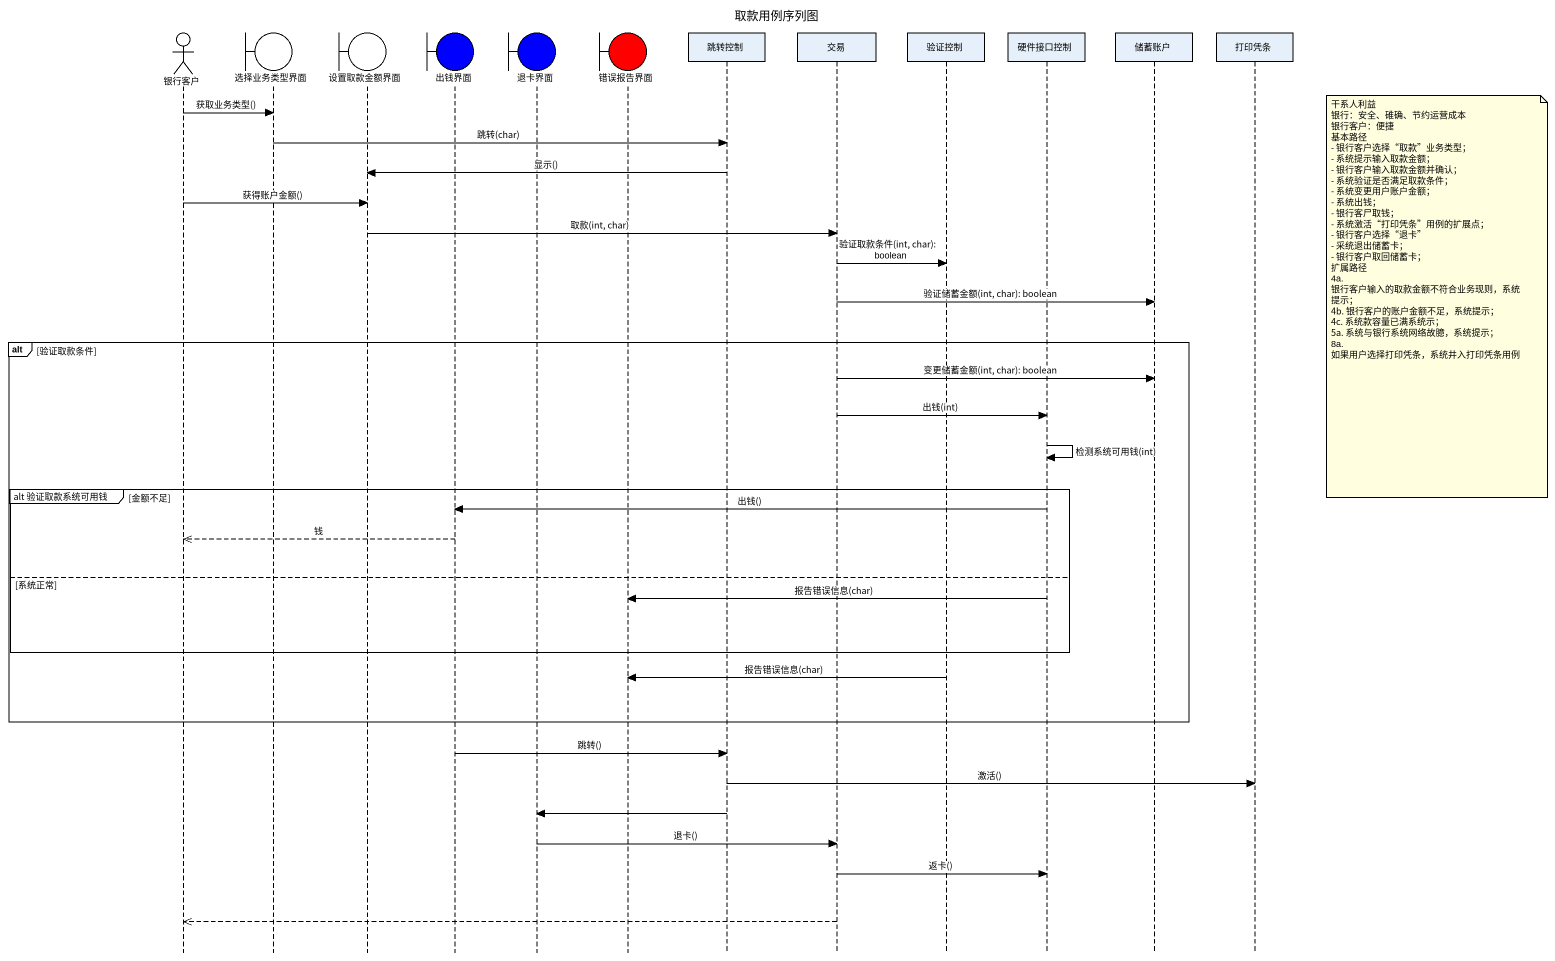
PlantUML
@startuml
title 取款用例序列图
hide footbox
actor 银行客户
boundary 选择业务类型界面
boundary 设置取款金额界面
boundary 出钱界面 #0000FF
boundary 退卡界面 #0000FF
boundary 错误报告界面 #FF0000
participant 跳转控制
participant 交易
participant 验证控制
participant 硬件接口控制
participant 储蓄账户
participant 打印凭条

银行客户 -> 选择业务类型界面 : 获取业务类型()
选择业务类型界面 -> 跳转控制 : 跳转(char)
跳转控制 -> 设置取款金额界面 : 显示()
银行客户 -> 设置取款金额界面 : 获得账户金额()
设置取款金额界面 -> 交易 : 取款(int, char)
交易 -> 验证控制 : 验证取款条件(int, char): boolean
note right of 打印凭条
  干系人利益
  银行：安全、碓确、节约运营成本
  银行客户：便捷
  基本路径
  - 银行客户选择“取款”业务类型；
  - 系统提示输入取款金额；
  - 银行客户输入取款金额并确认；
  - 系统验证是否满足取款条件；
  - 系统变更用户账户金额；
  - 系统出钱；
  - 银行客尸取钱；
  - 系统激活“打印凭条”用例的扩展点；
  - 银行客户选择“退卡”
  - 采统退出储蓄卡；
  - 银行客户取回储蓄卡；
  扩属路径
  4a. 银行客户输入的取款金额不符合业务现则，系统提示；
  4b. 银行客户的账户金额不足，系统提示；
  4c. 系统款容量已满系统示；
  5a. 系统与银行系统网络故臆，系统提示；
  8a. 如果用户选择打印凭条，系统井入打印凭条用例
end note
交易 -> 储蓄账户 : 验证储蓄金额(int, char): boolean
alt 验证取款条件
  交易 -> 储蓄账户 : 变更储蓄金额(int, char): boolean
  交易 -> 硬件接口控制 : 出钱(int)
  硬件接口控制 -> 硬件接口控制 : 检测系统可用钱(int)
  group alt 验证取款系统可用钱 [金额不足]
    硬件接口控制 -> 出钱界面 : 出钱()
    出钱界面 -->> 银行客户 : 钱
  else 系统正常
    硬件接口控制 -> 错误报告界面 : 报告错误信息(char)
  end
  验证控制 -> 错误报告界面 : 报告错误信息(char)
end
出钱界面 -> 跳转控制 : 跳转()
跳转控制 -> 打印凭条 : 激活()
跳转控制 -> 退卡界面
退卡界面 -> 交易 : 退卡()
交易 -> 硬件接口控制 : 返卡()
交易 -->> 银行客户
@enduml
